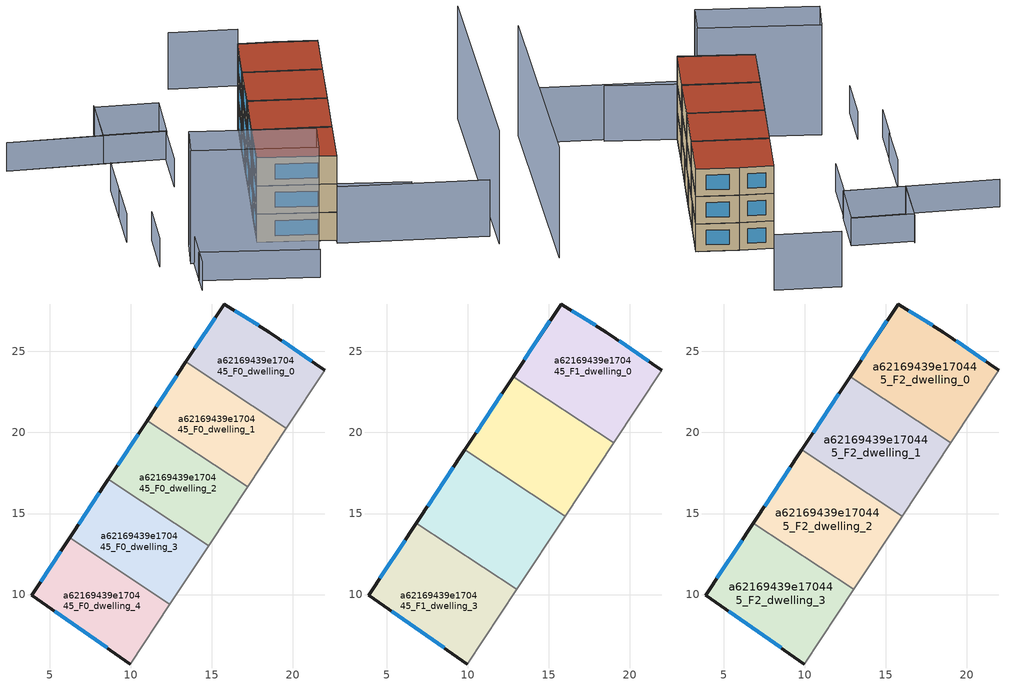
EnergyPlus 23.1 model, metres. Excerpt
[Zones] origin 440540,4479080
a62169439e170445_F0_dwelling_0
 floor ground (EU_floor_Construction): 19.61,20.26 21.99,23.85 18.55,26.2 15.78,27.93 13.42,24.36 z0
 wall outside (EU_wall_Construction): 13.42,24.36 15.78,27.93 18.55,26.2 21.99,23.85 z0:3
 wall adiabatic (EU_wall_Construction): 21.99,23.85 19.61,20.26 z0:3
 wall to a62169439e170445_F0_dwelling_1 (EU_wall_Construction): 19.61,20.26 13.42,24.36 z0:3
 window (EU_Window_Construction): 13.97,25.2 15.22,27.1 / 16.43,27.53 17.9,26.61 / 19.36,25.65 21.19,24.4 z0.7:2.3
a62169439e170445_F0_dwelling_1
 floor ground (EU_floor_Construction): 17.22,16.64 19.61,20.26 13.42,24.36 11.03,20.74 z0
 wall outside (EU_wall_Construction): 11.03,20.74 13.42,24.36 z0:3
 wall adiabatic (EU_wall_Construction): 19.61,20.26 17.22,16.64 z0:3
 wall to a62169439e170445_F0_dwelling_2 (EU_wall_Construction): 17.22,16.64 11.03,20.74 z0:3
 window (EU_Window_Construction): 11.59,21.59 12.86,23.51 z0.7:2.3
a62169439e170445_F0_dwelling_2
 floor ground (EU_floor_Construction): 14.83,13.02 17.22,16.64 11.03,20.74 8.64,17.12 z0
 wall outside (EU_wall_Construction): 8.64,17.12 11.03,20.74 z0:3
 wall adiabatic (EU_wall_Construction): 17.22,16.64 14.83,13.02 z0:3
 wall to a62169439e170445_F0_dwelling_3 (EU_wall_Construction): 14.83,13.02 8.64,17.12 z0:3
 window (EU_Window_Construction): 9.2,17.97 10.47,19.89 z0.7:2.3
a62169439e170445_F0_dwelling_3
 floor ground (EU_floor_Construction): 12.43,9.4 14.83,13.02 8.64,17.12 6.24,13.5 z0
 wall outside (EU_wall_Construction): 6.24,13.5 8.64,17.12 z0:3
 wall adiabatic (EU_wall_Construction): 14.83,13.02 12.43,9.4 z0:3
 wall to a62169439e170445_F0_dwelling_4 (EU_wall_Construction): 12.43,9.4 6.24,13.5 z0:3
 window (EU_Window_Construction): 6.8,14.35 8.08,16.27 z0.7:2.3
a62169439e170445_F0_dwelling_4
 floor ground (EU_floor_Construction): 9.99,5.71 12.43,9.4 6.24,13.5 3.9,9.94 z0
 wall outside (EU_wall_Construction): 9.99,5.71 3.9,9.94 6.24,13.5 z0:3
 wall adiabatic (EU_wall_Construction): 12.43,9.4 9.99,5.71 z0:3
 window (EU_Window_Construction): 8.56,6.7 5.32,8.95 / 4.45,10.78 5.7,12.67 z0.7:2.3
a62169439e170445_F1_dwelling_0
 floor to a62169439e170445_F0_dwelling_0 (EU_floor_Construction): 19.61,20.26 21.99,23.85 18.55,26.2 15.78,27.93 13.42,24.36 z3
 floor to a62169439e170445_F0_dwelling_1 (EU_floor_Construction): 19.02,19.36 19.61,20.26 13.42,24.36 12.82,23.45 z3
 wall outside (EU_wall_Construction): 12.82,23.46 15.78,27.93 18.55,26.2 21.99,23.85 z3:6
 wall adiabatic (EU_wall_Construction): 21.99,23.85 19.02,19.36 z3:6
 wall to a62169439e170445_F1_dwelling_1 (EU_wall_Construction): 19.02,19.36 12.82,23.46 z3:6
 window (EU_Window_Construction): 13.51,24.5 15.08,26.88 / 16.43,27.53 17.9,26.61 / 19.36,25.65 21.19,24.4 z3.7:5.3
a62169439e170445_F1_dwelling_1
 floor to a62169439e170445_F0_dwelling_1 (EU_floor_Construction): 17.22,16.64 19.02,19.36 12.82,23.46 11.03,20.74 z3
 floor to a62169439e170445_F0_dwelling_2 (EU_floor_Construction): 16.02,14.83 17.22,16.64 11.03,20.74 9.83,18.93 z3
 wall outside (EU_wall_Construction): 9.83,18.93 12.82,23.46 z3:6
 wall adiabatic (EU_wall_Construction): 19.02,19.36 16.02,14.83 z3:6
 wall to a62169439e170445_F1_dwelling_2 (EU_wall_Construction): 16.02,14.83 9.83,18.93 z3:6
 window (EU_Window_Construction): 10.53,19.99 12.12,22.4 z3.7:5.3
a62169439e170445_F1_dwelling_2
 floor to a62169439e170445_F0_dwelling_2 (EU_floor_Construction): 14.83,13.02 16.02,14.83 9.83,18.93 8.64,17.12 z3
 floor to a62169439e170445_F0_dwelling_3 (EU_floor_Construction): 13.03,10.31 14.83,13.02 8.64,17.12 6.84,14.4 z3
 wall outside (EU_wall_Construction): 6.84,14.4 9.83,18.93 z3:6
 wall adiabatic (EU_wall_Construction): 16.02,14.83 13.03,10.31 z3:6
 wall to a62169439e170445_F1_dwelling_3 (EU_wall_Construction): 13.03,10.31 6.84,14.4 z3:6
 window (EU_Window_Construction): 7.54,15.46 9.13,17.87 z3.7:5.3
a62169439e170445_F1_dwelling_3
 floor to a62169439e170445_F0_dwelling_3 (EU_floor_Construction): 12.43,9.4 13.03,10.31 6.84,14.4 6.24,13.5 z3
 floor to a62169439e170445_F0_dwelling_4 (EU_floor_Construction): 9.99,5.71 12.43,9.4 6.24,13.5 3.9,9.94 z3
 wall outside (EU_wall_Construction): 9.99,5.71 3.9,9.94 6.84,14.4 z3:6
 wall adiabatic (EU_wall_Construction): 13.03,10.31 9.99,5.71 z3:6
 window (EU_Window_Construction): 8.56,6.7 5.32,8.95 / 4.59,10.99 6.15,13.36 z3.7:5.3
a62169439e170445_F2_dwelling_0
 floor to a62169439e170445_F1_dwelling_0 (EU_floor_Construction): 19.02,19.36 21.99,23.85 18.55,26.2 15.78,27.93 12.82,23.46 z6
 wall outside (EU_wall_Construction): 12.82,23.46 15.78,27.93 18.55,26.2 21.99,23.85 z6:9
 wall adiabatic (EU_wall_Construction): 21.99,23.85 19.02,19.36 z6:9
 wall to a62169439e170445_F2_dwelling_1 (EU_wall_Construction): 19.02,19.36 12.82,23.46 z6:9
 window (EU_Window_Construction): 13.51,24.5 15.08,26.88 / 16.43,27.53 17.9,26.61 / 19.36,25.65 21.19,24.4 z6.7:8.3
 roof outside (EU_roof_Construction): 18.55,26.2 21.99,23.85 19.02,19.36 12.82,23.46 15.78,27.93 z9
a62169439e170445_F2_dwelling_1
 floor to a62169439e170445_F1_dwelling_1 (EU_floor_Construction): 16.02,14.83 19.02,19.36 12.82,23.46 9.83,18.93 z6
 wall outside (EU_wall_Construction): 9.83,18.93 12.82,23.46 z6:9
 wall adiabatic (EU_wall_Construction): 19.02,19.36 16.02,14.83 z6:9
 wall to a62169439e170445_F2_dwelling_2 (EU_wall_Construction): 16.02,14.83 9.83,18.93 z6:9
 window (EU_Window_Construction): 10.53,19.99 12.12,22.4 z6.7:8.3
 roof outside (EU_roof_Construction): 19.02,19.36 16.02,14.83 9.83,18.93 12.82,23.46 z9
a62169439e170445_F2_dwelling_2
 floor to a62169439e170445_F1_dwelling_2 (EU_floor_Construction): 13.03,10.31 16.02,14.83 9.83,18.93 6.84,14.4 z6
 wall outside (EU_wall_Construction): 6.84,14.4 9.83,18.93 z6:9
 wall adiabatic (EU_wall_Construction): 16.02,14.83 13.03,10.31 z6:9
 wall to a62169439e170445_F2_dwelling_3 (EU_wall_Construction): 13.03,10.31 6.84,14.4 z6:9
 window (EU_Window_Construction): 7.54,15.46 9.13,17.87 z6.7:8.3
 roof outside (EU_roof_Construction): 16.02,14.83 13.03,10.31 6.84,14.4 9.83,18.93 z9
a62169439e170445_F2_dwelling_3
 floor to a62169439e170445_F1_dwelling_3 (EU_floor_Construction): 9.99,5.71 13.03,10.31 6.84,14.4 3.9,9.94 z6
 wall outside (EU_wall_Construction): 9.99,5.71 3.9,9.94 6.84,14.4 z6:9
 wall adiabatic (EU_wall_Construction): 13.03,10.31 9.99,5.71 z6:9
 window (EU_Window_Construction): 8.56,6.7 5.32,8.95 / 4.59,10.99 6.15,13.36 z6.7:8.3
 roof outside (EU_roof_Construction): 13.03,10.31 9.99,5.71 3.9,9.94 6.84,14.4 z9
shading: 8.47,6.84 15.67,1.74 / 21.61,-2.41 9.71,5.28 / 9.71,5.28 21.79,23.98 / 20.7,34.22 15.24,37.68 z0:6; -4.72,7.64 4.5,1.2 / -3.13,10.35 -5.57,6.06 / -3.44,16.3 -5.92,11.94 / -3.26,21.46 -5.51,17.46 / -0.71,25.91 -3.27,21.39 / -6,34.82 6.98,27.48 / 6.98,27.48 4.38,22.89 / 4.64,35.3 1.85,30.35 / 1.85,30.35 -6.01,34.79 / 7.04,27.41 1.83,30.39 / 1.83,30.39 4.49,35.04 / 4.49,35.04 9.7,32.05 / 9.7,32.05 7.04,27.41 z0:3; 21.44,-4.07 32.89,16.76 / -1.27,13.55 8.43,6.79 / 8.43,6.79 6.38,3.83 / 6.38,3.83 -3.33,10.59 / -3.33,10.59 -1.27,13.55 z0:12
[Building]
EU S2 Campaign: North Axis=0; Terrain=City; Solar Distribution=FullExterior
[Site:Location]
Madrid: Latitude=40.5; Longitude=-3.5; Time Zone=1; Elevation=609
[SizingPeriod:WeatherFileDays]
AnnualSizingPeriod: Begin Month=1; Begin Day of Month=1; End Month=12; End Day of Month=31; Day of Week for Start Day=Monday; Use Weather File Daylight Saving Period=No; Use Weather File Rain and Snow Indicators=No
[MATERIAL]
EU_InternalMass_Material: Roughness=MediumRough; Thickness=0.1; Conductivity=1; Density=1800; Specific Heat=900; Thermal Absorptance=0.9; Solar Absorptance=0.7; Visible Absorptance=0.7
[MATERIAL:NOMASS] Roughness=MediumRough; Thermal Absorptance=0.9; Solar Absorptance=0.7; Visible Absorptance=0.7
Name | Thermal Resistance
EU_wall_NoMass | 0.419739
EU_roof_NoMass | 0.352165
EU_floor_NoMass | 0.608284
[WINDOWMATERIAL:SIMPLEGLAZINGSYSTEM]
EU_Window_SimpleGlazing: UFactor=4.8352; Solar Heat Gain Coefficient=0.85; Visible Transmittance=0.85
[CONSTRUCTION]
EU_wall_Construction: EU_wall_NoMass
EU_roof_Construction: EU_roof_NoMass
EU_floor_Construction: EU_floor_NoMass
EU_InternalMass_Construction: EU_InternalMass_Material
EU_Window_Construction: EU_Window_SimpleGlazing
[ZONE] Type=1; Multiplier=1; Ceiling Height=autocalculate; Floor Area=autocalculate; Part of Total Floor Area=Yes
Name | Volume
a62169439e170445_F0_dwelling_0 | 96.6255
a62169439e170445_F1_dwelling_0; a62169439e170445_F2_dwelling_0 | 120.781
a62169439e170445_F0_dwelling_1 | 96.6548
a62169439e170445_F1_dwelling_1; a62169439e170445_F2_dwelling_1 | 120.805
a62169439e170445_F0_dwelling_2 | 96.6273
a62169439e170445_F1_dwelling_2; a62169439e170445_F2_dwelling_2 | 120.787
a62169439e170445_F0_dwelling_3 | 96.6189
a62169439e170445_F1_dwelling_3; a62169439e170445_F2_dwelling_3 | 120.786
a62169439e170445_F0_dwelling_4 | 96.6405
[INTERNALMASS] Construction=EU_InternalMass_Construction
Name | Zone or ZoneList | Surface Area
a62169439e170445_F0_dwelling_0_EU_InternalMass | a62169439e170445_F0_dwelling_0 | 32.2087
a62169439e170445_F0_dwelling_1_EU_InternalMass | a62169439e170445_F0_dwelling_1 | 32.2183
a62169439e170445_F0_dwelling_2_EU_InternalMass | a62169439e170445_F0_dwelling_2 | 32.2091
a62169439e170445_F0_dwelling_3_EU_InternalMass | a62169439e170445_F0_dwelling_3 | 32.2063
a62169439e170445_F0_dwelling_4_EU_InternalMass | a62169439e170445_F0_dwelling_4 | 32.2135
a62169439e170445_F1_dwelling_0_EU_InternalMass | a62169439e170445_F1_dwelling_0 | 40.2604
a62169439e170445_F1_dwelling_1_EU_InternalMass | a62169439e170445_F1_dwelling_1 | 40.2686
a62169439e170445_F1_dwelling_2_EU_InternalMass | a62169439e170445_F1_dwelling_2 | 40.2621
a62169439e170445_F1_dwelling_3_EU_InternalMass | a62169439e170445_F1_dwelling_3 | 40.2617
a62169439e170445_F2_dwelling_0_EU_InternalMass | a62169439e170445_F2_dwelling_0 | 40.2604
a62169439e170445_F2_dwelling_1_EU_InternalMass | a62169439e170445_F2_dwelling_1 | 40.2686
a62169439e170445_F2_dwelling_2_EU_InternalMass | a62169439e170445_F2_dwelling_2 | 40.2621
a62169439e170445_F2_dwelling_3_EU_InternalMass | a62169439e170445_F2_dwelling_3 | 40.2617
[OTHEREQUIPMENT] Fuel Type=Electricity; Design Level Calculation Method=Watts/Area; Power per Zone Floor Area=1; Fraction Latent=0; Fraction Radiant=0; Fraction Lost=0; Carbon Dioxide Generation Rate=0; EndUse Subcategory=EU_Step8_InternalGains
Name | Zone or ZoneList or Space or SpaceList | Schedule
EU_Step8_InternalGain_a62169439e170445_F0_dwelling_0_f000 | a62169439e170445_F0_dwelling_0 | EU_Step8_GainSchedule_a62169439e170445_F0_dwelling_0_f000
EU_Step8_InternalGain_a62169439e170445_F0_dwelling_1_f000 | a62169439e170445_F0_dwelling_1 | EU_Step8_GainSchedule_a62169439e170445_F0_dwelling_1_f000
EU_Step8_InternalGain_a62169439e170445_F0_dwelling_2_f000 | a62169439e170445_F0_dwelling_2 | EU_Step8_GainSchedule_a62169439e170445_F0_dwelling_2_f000
EU_Step8_InternalGain_a62169439e170445_F0_dwelling_3_f000 | a62169439e170445_F0_dwelling_3 | EU_Step8_GainSchedule_a62169439e170445_F0_dwelling_3_f000
EU_Step8_InternalGain_a62169439e170445_F0_dwelling_4_f000 | a62169439e170445_F0_dwelling_4 | EU_Step8_GainSchedule_a62169439e170445_F0_dwelling_4_f000
EU_Step8_InternalGain_a62169439e170445_F1_dwelling_0_f000 | a62169439e170445_F1_dwelling_0 | EU_Step8_GainSchedule_a62169439e170445_F1_dwelling_0_f000
EU_Step8_InternalGain_a62169439e170445_F1_dwelling_1_f000 | a62169439e170445_F1_dwelling_1 | EU_Step8_GainSchedule_a62169439e170445_F1_dwelling_1_f000
EU_Step8_InternalGain_a62169439e170445_F1_dwelling_2_f000 | a62169439e170445_F1_dwelling_2 | EU_Step8_GainSchedule_a62169439e170445_F1_dwelling_2_f000
EU_Step8_InternalGain_a62169439e170445_F1_dwelling_3_f000 | a62169439e170445_F1_dwelling_3 | EU_Step8_GainSchedule_a62169439e170445_F1_dwelling_3_f000
EU_Step8_InternalGain_a62169439e170445_F2_dwelling_0_f000 | a62169439e170445_F2_dwelling_0 | EU_Step8_GainSchedule_a62169439e170445_F2_dwelling_0_f000
EU_Step8_InternalGain_a62169439e170445_F2_dwelling_1_f000 | a62169439e170445_F2_dwelling_1 | EU_Step8_GainSchedule_a62169439e170445_F2_dwelling_1_f000
EU_Step8_InternalGain_a62169439e170445_F2_dwelling_2_f000 | a62169439e170445_F2_dwelling_2 | EU_Step8_GainSchedule_a62169439e170445_F2_dwelling_2_f000
EU_Step8_InternalGain_a62169439e170445_F2_dwelling_3_f000 | a62169439e170445_F2_dwelling_3 | EU_Step8_GainSchedule_a62169439e170445_F2_dwelling_3_f000
[ZONEVENTILATION:DESIGNFLOWRATE] Schedule=EU_AlwaysOn; Design Flow Rate Calculation Method=AirChanges/Hour; Air Changes per Hour=0.703302; Ventilation Type=Natural; Fan Pressure Rise=0; Fan Total Efficiency=1; Constant Term Coefficient=1; Temperature Term Coefficient=0; Velocity Term Coefficient=0; Velocity Squared Term Coefficient=0; Minimum Indoor Temperature=-100; Maximum Indoor Temperature=100; Delta Temperature=-100; Minimum Outdoor Temperature=-100; Maximum Outdoor Temperature=100; Maximum Wind Speed=40
Name | Zone or ZoneList or Space or SpaceList
EU_ConstantAir_a62169439e170445_F0_dwelling_0 | a62169439e170445_F0_dwelling_0
EU_ConstantAir_a62169439e170445_F0_dwelling_1 | a62169439e170445_F0_dwelling_1
EU_ConstantAir_a62169439e170445_F0_dwelling_2 | a62169439e170445_F0_dwelling_2
EU_ConstantAir_a62169439e170445_F0_dwelling_3 | a62169439e170445_F0_dwelling_3
EU_ConstantAir_a62169439e170445_F0_dwelling_4 | a62169439e170445_F0_dwelling_4
EU_ConstantAir_a62169439e170445_F1_dwelling_0 | a62169439e170445_F1_dwelling_0
EU_ConstantAir_a62169439e170445_F1_dwelling_1 | a62169439e170445_F1_dwelling_1
EU_ConstantAir_a62169439e170445_F1_dwelling_2 | a62169439e170445_F1_dwelling_2
EU_ConstantAir_a62169439e170445_F1_dwelling_3 | a62169439e170445_F1_dwelling_3
EU_ConstantAir_a62169439e170445_F2_dwelling_0 | a62169439e170445_F2_dwelling_0
EU_ConstantAir_a62169439e170445_F2_dwelling_1 | a62169439e170445_F2_dwelling_1
EU_ConstantAir_a62169439e170445_F2_dwelling_2 | a62169439e170445_F2_dwelling_2
EU_ConstantAir_a62169439e170445_F2_dwelling_3 | a62169439e170445_F2_dwelling_3
[HVACTEMPLATE:THERMOSTAT] Constant Heating Setpoint=20; Constant Cooling Setpoint=50
EU_HeatOnly_a62169439e170445_F0_dwelling_0; EU_HeatOnly_a62169439e170445_F0_dwelling_1; EU_HeatOnly_a62169439e170445_F0_dwelling_2; EU_HeatOnly_a62169439e170445_F0_dwelling_3; EU_HeatOnly_a62169439e170445_F0_dwelling_4; EU_HeatOnly_a62169439e170445_F1_dwelling_0; EU_HeatOnly_a62169439e170445_F1_dwelling_1; EU_HeatOnly_a62169439e170445_F1_dwelling_2; EU_HeatOnly_a62169439e170445_F1_dwelling_3; EU_HeatOnly_a62169439e170445_F2_dwelling_0; EU_HeatOnly_a62169439e170445_F2_dwelling_1; EU_HeatOnly_a62169439e170445_F2_dwelling_2; EU_HeatOnly_a62169439e170445_F2_dwelling_3
[HVACTEMPLATE:ZONE:IDEALLOADSAIRSYSTEM] System Availability Schedule=EU_AlwaysOn; Maximum Heating Supply Air Temperature=50; Minimum Cooling Supply Air Temperature=13; Maximum Heating Supply Air Humidity Ratio=0.0156; Minimum Cooling Supply Air Humidity Ratio=0.0077; Heating Limit=NoLimit; Cooling Limit=NoLimit; Heating Availability Schedule=EU_AlwaysOn; Cooling Availability Schedule=EU_CoolingOff; Dehumidification Control Type=ConstantSensibleHeatRatio; Cooling Sensible Heat Ratio=0.7; Dehumidification Setpoint=60; Humidification Control Type=None; Humidification Setpoint=30; Outdoor Air Method=None; Outdoor Air Flow Rate per Person=0.00944; Outdoor Air Flow Rate per Zone Floor Area=0; Outdoor Air Flow Rate per Zone=0; Demand Controlled Ventilation Type=None; Outdoor Air Economizer Type=NoEconomizer; Heat Recovery Type=None; Sensible Heat Recovery Effectiveness=0.7; Latent Heat Recovery Effectiveness=0.65
Name | Template Thermostat
a62169439e170445_F0_dwelling_0 | EU_HeatOnly_a62169439e170445_F0_dwelling_0
a62169439e170445_F0_dwelling_1 | EU_HeatOnly_a62169439e170445_F0_dwelling_1
a62169439e170445_F0_dwelling_2 | EU_HeatOnly_a62169439e170445_F0_dwelling_2
a62169439e170445_F0_dwelling_3 | EU_HeatOnly_a62169439e170445_F0_dwelling_3
a62169439e170445_F0_dwelling_4 | EU_HeatOnly_a62169439e170445_F0_dwelling_4
a62169439e170445_F1_dwelling_0 | EU_HeatOnly_a62169439e170445_F1_dwelling_0
a62169439e170445_F1_dwelling_1 | EU_HeatOnly_a62169439e170445_F1_dwelling_1
a62169439e170445_F1_dwelling_2 | EU_HeatOnly_a62169439e170445_F1_dwelling_2
a62169439e170445_F1_dwelling_3 | EU_HeatOnly_a62169439e170445_F1_dwelling_3
a62169439e170445_F2_dwelling_0 | EU_HeatOnly_a62169439e170445_F2_dwelling_0
a62169439e170445_F2_dwelling_1 | EU_HeatOnly_a62169439e170445_F2_dwelling_1
a62169439e170445_F2_dwelling_2 | EU_HeatOnly_a62169439e170445_F2_dwelling_2
a62169439e170445_F2_dwelling_3 | EU_HeatOnly_a62169439e170445_F2_dwelling_3
[SIZING:ZONE] Zone Cooling Design Supply Air Temperature Input Method=SupplyAirTemperature; Zone Cooling Design Supply Air Temperature=13; Zone Heating Design Supply Air Temperature Input Method=SupplyAirTemperature; Zone Heating Design Supply Air Temperature=50; Zone Cooling Design Supply Air Humidity Ratio=0.008; Zone Heating Design Supply Air Humidity Ratio=0.008; Cooling Design Air Flow Method=DesignDay; Cooling Design Air Flow Rate=0; Cooling Minimum Air Flow per Zone Floor Area=0.000762; Cooling Minimum Air Flow=0; Cooling Minimum Air Flow Fraction=0.2; Heating Design Air Flow Method=DesignDay; Heating Design Air Flow Rate=0; Heating Maximum Air Flow per Zone Floor Area=0.002032; Heating Maximum Air Flow=0.141576; Heating Maximum Air Flow Fraction=0.3; Account for Dedicated Outdoor Air System=No; Dedicated Outdoor Air System Control Strategy=NeutralSupplyAir; Dedicated Outdoor Air Low Setpoint Temperature for Design=autosize; Dedicated Outdoor Air High Setpoint Temperature for Design=autosize; Zone Load Sizing Method=Sensible Load Only No Latent Load; Zone Latent Cooling Design Supply Air Humidity Ratio Input Method=HumidityRatioDifference; Zone Cooling Design Supply Air Humidity Ratio Difference=0.005; Zone Latent Heating Design Supply Air Humidity Ratio Input Method=HumidityRatioDifference; Zone Humidification Design Supply Air Humidity Ratio Difference=0.005
a62169439e170445_F0_dwelling_0; a62169439e170445_F0_dwelling_1; a62169439e170445_F0_dwelling_2; a62169439e170445_F0_dwelling_3; a62169439e170445_F0_dwelling_4; a62169439e170445_F1_dwelling_0; a62169439e170445_F1_dwelling_1; a62169439e170445_F1_dwelling_2; a62169439e170445_F1_dwelling_3; a62169439e170445_F2_dwelling_0; a62169439e170445_F2_dwelling_1; a62169439e170445_F2_dwelling_2; a62169439e170445_F2_dwelling_3
[SCHEDULE:CONSTANT]
Name | Hourly Value
EU_AlwaysOn | 1
EU_CoolingOff | 0
[SCHEDULE:FILE] Column Number=1; Rows to Skip at Top=0; Number of Hours of Data=8760; Column Separator=Comma; Interpolate to Timestep=No; Minutes per Item=60; Adjust Schedule for Daylight Savings=Yes
Name | File
EU_Step8_GainSchedule_a62169439e170445_F0_dwelling_0_f000 | ../../schedules/a62169439e170445/a62169439e170445_F0_dwelling_0_f000_gain.csv
EU_Step8_GainSchedule_a62169439e170445_F0_dwelling_1_f000 | ../../schedules/a62169439e170445/a62169439e170445_F0_dwelling_1_f000_gain.csv
EU_Step8_GainSchedule_a62169439e170445_F0_dwelling_2_f000 | ../../schedules/a62169439e170445/a62169439e170445_F0_dwelling_2_f000_gain.csv
EU_Step8_GainSchedule_a62169439e170445_F0_dwelling_3_f000 | ../../schedules/a62169439e170445/a62169439e170445_F0_dwelling_3_f000_gain.csv
EU_Step8_GainSchedule_a62169439e170445_F0_dwelling_4_f000 | ../../schedules/a62169439e170445/a62169439e170445_F0_dwelling_4_f000_gain.csv
EU_Step8_GainSchedule_a62169439e170445_F1_dwelling_0_f000 | ../../schedules/a62169439e170445/a62169439e170445_F1_dwelling_0_f000_gain.csv
EU_Step8_GainSchedule_a62169439e170445_F1_dwelling_1_f000 | ../../schedules/a62169439e170445/a62169439e170445_F1_dwelling_1_f000_gain.csv
EU_Step8_GainSchedule_a62169439e170445_F1_dwelling_2_f000 | ../../schedules/a62169439e170445/a62169439e170445_F1_dwelling_2_f000_gain.csv
EU_Step8_GainSchedule_a62169439e170445_F1_dwelling_3_f000 | ../../schedules/a62169439e170445/a62169439e170445_F1_dwelling_3_f000_gain.csv
EU_Step8_GainSchedule_a62169439e170445_F2_dwelling_0_f000 | ../../schedules/a62169439e170445/a62169439e170445_F2_dwelling_0_f000_gain.csv
EU_Step8_GainSchedule_a62169439e170445_F2_dwelling_1_f000 | ../../schedules/a62169439e170445/a62169439e170445_F2_dwelling_1_f000_gain.csv
EU_Step8_GainSchedule_a62169439e170445_F2_dwelling_2_f000 | ../../schedules/a62169439e170445/a62169439e170445_F2_dwelling_2_f000_gain.csv
EU_Step8_GainSchedule_a62169439e170445_F2_dwelling_3_f000 | ../../schedules/a62169439e170445/a62169439e170445_F2_dwelling_3_f000_gain.csv
